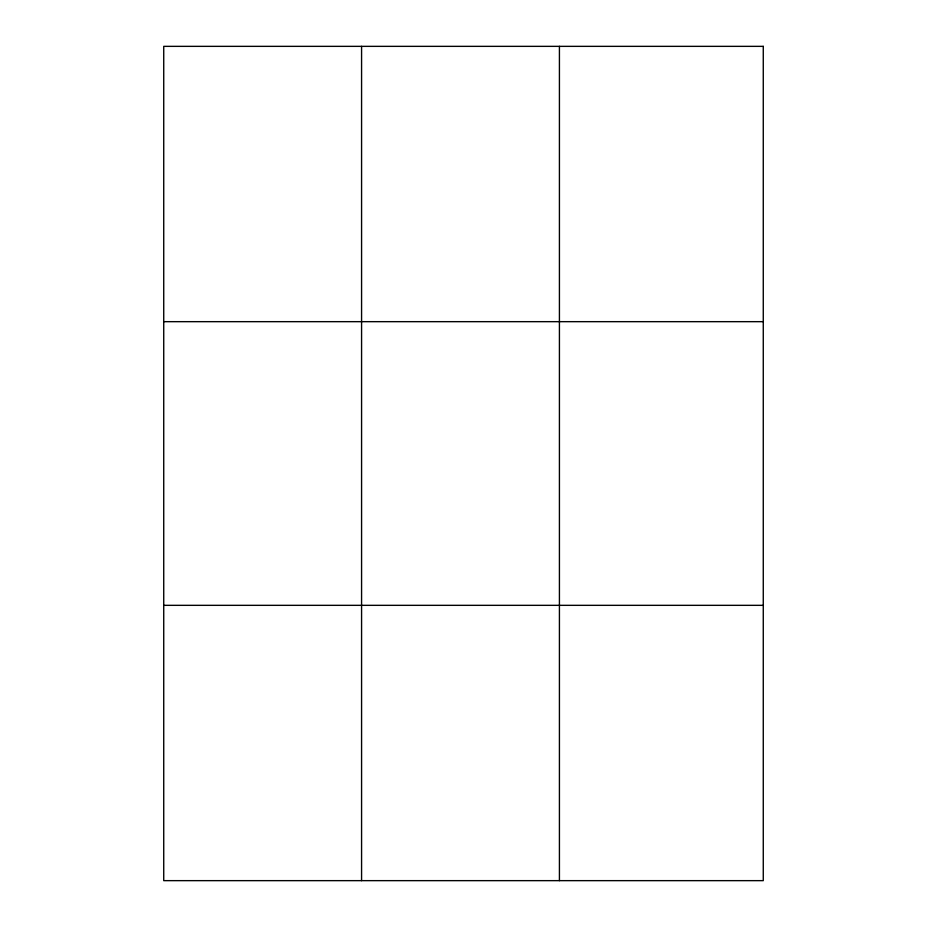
<?xml version="1.0" encoding="UTF-8"?>
<svg xmlns="http://www.w3.org/2000/svg" width="927" height="927" viewBox="0 0 927 927"><rect width="100%" height="100%" fill="white"/><g stroke="black" fill="none" stroke-linecap="round" stroke-linejoin="round"><path stroke-width="1.39" d="M361.576 46.35L361.576 880.65M559.421 46.35L559.421 880.65M163.731 321.669L763.269 321.669M163.731 605.331L763.269 605.331M763.269 46.35L763.269 880.65L163.731 880.65L163.731 46.35L763.269 46.35"/></g></svg>
